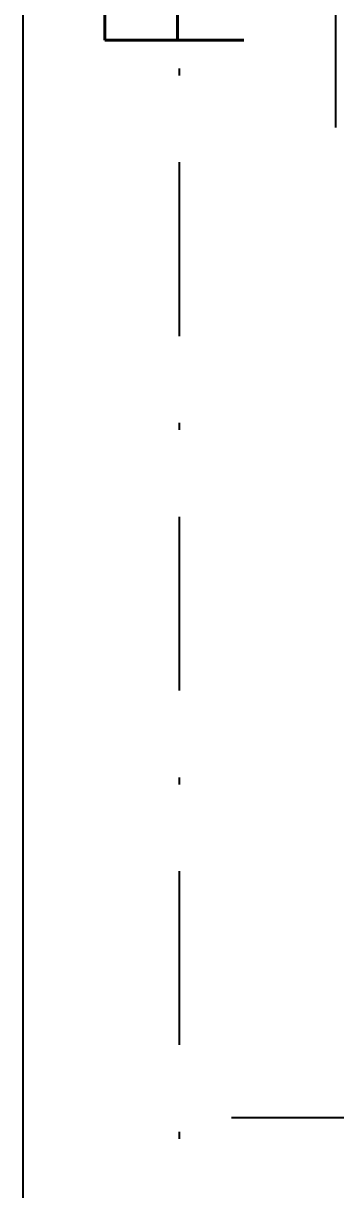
# Model space of a CAD drawing. Header units: inches. Extents: x 295136 to 296247, y 2627183 to 2627409.
# Drawn here: x 295253.3 to 295257.8, y 2627245.49 to 2627262.27 of the extents above; entities that cross this region are included whole.
import ezdxf
from ezdxf.enums import TextEntityAlignment as Align

# ---------------------------------------------------------------- set-up
doc = ezdxf.new("R2010")
doc.units = ezdxf.units.IN
doc.header["$MEASUREMENT"] = 0
doc.linetypes.add('DASHDOT', pattern=[1, 0.5, -0.25, 0, -0.25])
doc.layers.add('Layout', color=6, linetype='Continuous')
doc.styles.add('HZTXT', font='txt_qlt.shx', dxfattribs={"width": 0.7, "bigfont": 'hztxt.shx'})

msp = doc.modelspace()

# ---------------------------------------------------------------- linework, layer by layer
at = {"layer": 'Layout', "lineweight": -3}
for p, q in [((295257.8027, 2627260.7711), (295257.8027, 2627304.7989)), ((295253.3027, 2627232.2711), (295253.3027, 2627289.8531))]:
    msp.add_line(p, q, dxfattribs=at)
at = {"layer": 'Layout', "linetype": 'DASHDOT', "ltscale": 5}
for p, q in [((295255.5527, 2627232.2711), (295255.5527, 2627302.9431)), ((295299.6027, 2627246.5211), (295255.5528, 2627246.5211))]:
    msp.add_line(p, q, dxfattribs=at)

# ---------------------------------------------------------------- texts
at = {"layer": 'Layout', "color": 0, "style": 'HZTXT', "width": 0.7}
msp.add_text('PROPOSED ROAD', height=2, rotation=90, dxfattribs=at).set_placement((295256.4785, 2627269.7362), align=Align.CENTER)

doc.saveas('drawing.dxf')
